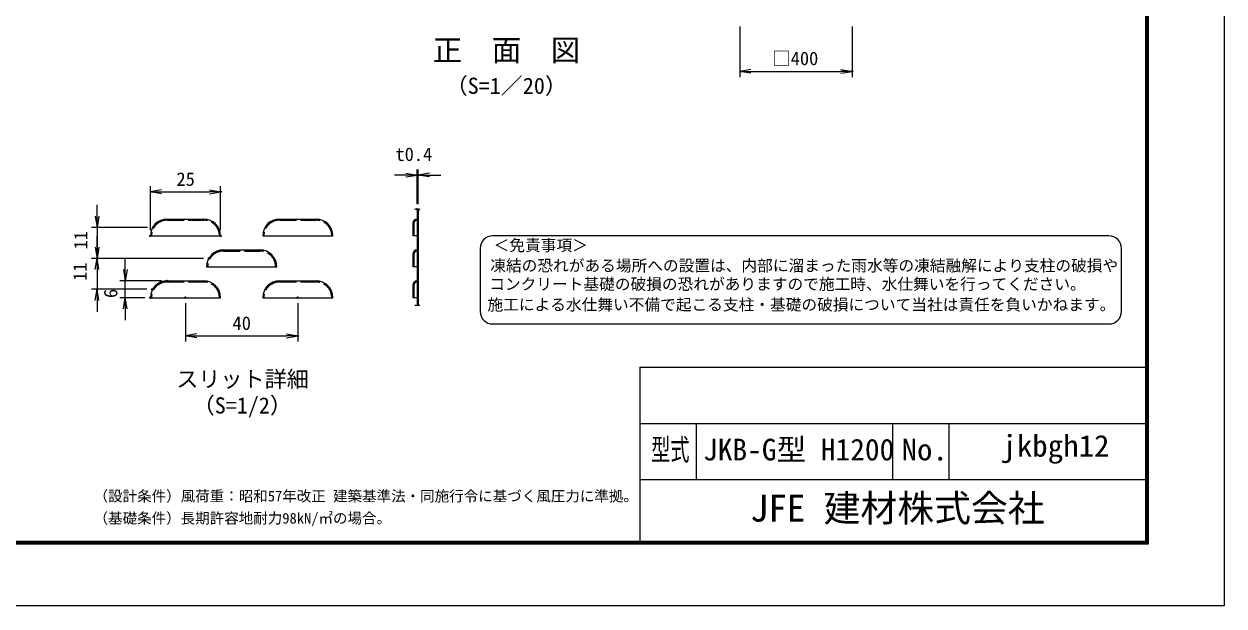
# Model space of a CAD drawing. Units: millimetres, scale not verified, with parts at other scales. Extents: x -4200 to 4200, y -2969 to 2971.
# Drawn here: x -74 to 4200, y -2969 to -898 of the extents above; entities that cross this region are included whole.
import ezdxf
from ezdxf.enums import TextEntityAlignment as Align

# ---------------------------------------------------------------- set-up
doc = ezdxf.new("R2010")
doc.units = ezdxf.units.MM
doc.header["$LTSCALE"] = 10
doc.header["$PDMODE"] = 32
doc.header["$PDSIZE"] = 5
doc.linetypes.add('DASHED', pattern=[7.5, 6, -1.5])
for name, color, linetype, lineweight in [('0-1_D-STR3', 3, 'Continuous', 13), ('0-3_D-STR-DIM', 7, 'Continuous', 13), ('0-A_D-TTL-TXT', 7, 'Continuous', 25), ('0-B_D-STR2', 7, 'Continuous', 13), ('0-C_D-TTL', 2, 'Continuous', 25)]:
    doc.layers.add(name, color=color, linetype=linetype, lineweight=lineweight)
doc.layers.add('0-4_0', color=7, linetype='Continuous')
doc.layers.add('0-5_Defpoints', color=8, linetype='Continuous')
doc.styles.add('ＭＳ ゴシック', font='')
doc.styles.get('ＭＳ ゴシック').set_extended_font_data('MS Gothic')

# ---------------------------------------------------------------- blocks, each defined once
blk = doc.blocks.new('_Open')
at = {"layer": '0-4_0'}
blk.add_line((-10, 1.667), (0, 0), dxfattribs=at)
blk.add_lwpolyline([(-10, -1.667), (0, 0), (-10, 0)], dxfattribs=at)

msp = doc.modelspace()

# ---------------------------------------------------------------- linework, layer by layer
at = {"layer": '0-1_D-STR3', "linetype": 'DASHED'}
for p, q in [((436.49, -1595.82), (566.49, -1595.82)), ((836.49, -1595.82), (966.49, -1595.82)), ((1315.21, -1606.7), (1315.21, -1651.82)), ((636.49, -1705.82), (766.49, -1705.82)), ((1315.21, -1716.7), (1315.21, -1761.82)), ((436.49, -1815.82), (566.49, -1815.82)), ((836.49, -1815.82), (966.49, -1815.82)), ((1315.21, -1826.7), (1315.21, -1871.82))]:
    msp.add_line(p, q, dxfattribs=at)
for centre, radius, start, end in [((436.49, -1651.82), 56, 90, 180), ((566.49, -1651.82), 56, 0, 90), ((836.49, -1651.82), 56, 90, 180), ((966.49, -1651.82), 56, 0, 90), ((1326.21, -1606.7), 11, 90, 180), ((636.49, -1761.82), 56, 90, 180), ((766.49, -1761.82), 56, 0, 90), ((1326.21, -1716.7), 11, 90, 180), ((436.49, -1871.82), 56, 90, 180), ((566.49, -1871.82), 56, 0, 90), ((836.49, -1871.82), 56, 90, 180), ((966.49, -1871.82), 56, 0, 90), ((1326.21, -1826.7), 11, 90, 180)]:
    msp.add_arc(centre, radius, start, end, dxfattribs=at)
at = {"layer": '0-3_D-STR-DIM'}
for p, q in [((2475.24, -906.26), (2475.24, -1086.26)), ((2875.24, -906.26), (2875.24, -1086.26)), ((2515.24, -1066.26), (2835.24, -1066.26)), ((1286.21, -1435.21), (1246.21, -1435.21)), ((1326.21, -1537.12), (1326.21, -1415.21)), ((1326.21, -1435.21), (1330.21, -1435.21)), ((1330.21, -1538.34), (1330.21, -1415.21)), ((1370.21, -1435.21), (1410.21, -1435.21)), ((376.49, -1631.82), (376.49, -1474.88)), ((416.49, -1494.88), (586.49, -1494.88)), ((626.49, -1631.82), (626.49, -1474.88)), ((186.8, -1581.82), (186.8, -1541.82)), ((366.56, -1621.82), (166.8, -1621.82)), ((186.8, -1621.82), (186.8, -1731.82)), ((186.8, -1691.82), (186.8, -1651.82)), ((565.38, -1731.82), (166.8, -1731.82)), ((565.38, -1731.82), (166.8, -1731.82)), ((186.8, -1731.82), (186.8, -1841.82)), ((287.2, -1771.82), (287.2, -1731.82)), ((186.8, -1771.82), (186.8, -1811.82)), ((416.49, -1811.82), (267.2, -1811.82)), ((287.2, -1871.82), (287.2, -1811.82)), ((363.72, -1841.82), (166.8, -1841.82)), ((356.49, -1871.82), (267.2, -1871.82)), ((186.8, -1881.82), (186.8, -1921.82)), ((287.2, -1911.82), (287.2, -1951.82)), ((501.49, -1891.82), (501.49, -2027.66)), ((901.49, -1891.82), (901.49, -2027.66)), ((541.49, -2007.66), (861.49, -2007.66))]:
    msp.add_line(p, q, dxfattribs=at)
for points in [[(1318.5, -1556.46), (1322.13, -1555.46), (1325.43, -1557.26), (1330.95, -1556.23), (1328.87, -1557.53), (1333.84, -1555.46), (1335.78, -1556.23)], [(1318.5, -1898.88), (1322.13, -1897.88), (1325.43, -1899.69), (1330.95, -1898.66), (1328.87, -1899.96), (1333.84, -1897.88), (1335.78, -1898.66)]]:
    msp.add_lwpolyline(points, dxfattribs=at)
at = {"layer": '0-5_Defpoints'}
for p in [(2875.24, -1066.26), (1330.21, -1435.21), (626.49, -1494.88), (1326.21, -1557.12), (1330.21, -1558.34), (386.56, -1621.82), (376.49, -1651.82), (626.49, -1651.82), (186.8, -1731.82), (585.38, -1731.82), (287.2, -1811.82), (436.49, -1811.82), (186.8, -1841.82), (376.49, -1871.82), (383.72, -1841.82), (501.49, -1871.82), (901.49, -1871.82), (901.49, -2007.66)]:
    msp.add_point(p, dxfattribs=at)
at = {"layer": '0-A_D-TTL-TXT', "color": 2}
for p, q in [((3789.74, -1651.46), (1595.63, -1651.46)), ((1550.77, -1696.32), (1550.77, -1920.62)), ((3834.6, -1920.62), (3834.6, -1696.32)), ((1595.63, -1965.48), (3789.74, -1965.48))]:
    msp.add_line(p, q, dxfattribs=at)
for centre, start, end in [((1595.63, -1696.32), 90, 180), ((3789.74, -1696.32), 0, 90), ((1595.63, -1920.62), 180, 270), ((3789.74, -1920.62), 270, 0)]:
    msp.add_arc(centre, 44.86, start, end, dxfattribs=at)
at = {"layer": '0-B_D-STR2'}
for p, q in [((1326.21, -1556.83), (1326.21, -1899.26)), ((1330.21, -1556.83), (1330.21, -1899.26)), ((436.49, -1591.82), (566.49, -1591.82)), ((836.49, -1591.82), (966.49, -1591.82)), ((1311.21, -1606.7), (1311.21, -1651.82)), ((376.49, -1651.82), (626.49, -1651.82)), ((776.49, -1651.82), (1026.49, -1651.82)), ((1326.21, -1651.82), (1311.21, -1651.82)), ((636.49, -1701.82), (766.49, -1701.82)), ((1311.21, -1716.7), (1311.21, -1761.82)), ((576.49, -1761.82), (826.49, -1761.82)), ((1326.21, -1761.82), (1311.21, -1761.82)), ((436.49, -1811.82), (566.49, -1811.82)), ((836.49, -1811.82), (966.49, -1811.82)), ((1311.21, -1826.7), (1311.21, -1871.82)), ((376.49, -1871.82), (626.49, -1871.82)), ((776.49, -1871.82), (1026.49, -1871.82)), ((1326.21, -1871.82), (1311.21, -1871.82))]:
    msp.add_line(p, q, dxfattribs=at)
for centre, radius, start, end in [((436.49, -1651.82), 60, 90, 180), ((566.49, -1651.82), 60, 0, 90), ((836.49, -1651.82), 60, 90, 180), ((966.49, -1651.82), 60, 0, 90), ((1326.21, -1606.7), 15, 90, 180), ((636.49, -1761.82), 60, 90, 180), ((766.49, -1761.82), 60, 0, 90), ((1326.21, -1716.7), 15, 90, 180), ((436.49, -1871.82), 60, 90, 180), ((566.49, -1871.82), 60, 0, 90), ((836.49, -1871.82), 60, 90, 180), ((966.49, -1871.82), 60, 0, 90), ((1326.21, -1826.7), 15, 90, 180)]:
    msp.add_arc(centre, radius, start, end, dxfattribs=at)
at = {"layer": '0-C_D-TTL'}
for p, q in [((2119.55, -2119.38), (2119.55, -2739.38)), ((2119.55, -2119.38), (3919.55, -2119.38)), ((2119.55, -2319.38), (3919.55, -2319.38)), ((2319.55, -2319.38), (2319.55, -2519.38)), ((3019.55, -2319.38), (3019.55, -2519.38)), ((3219.55, -2319.38), (3219.55, -2519.38)), ((2119.55, -2519.38), (3919.55, -2519.38))]:
    msp.add_line(p, q, dxfattribs=at)
for points in [[(-4200.45, 2970.62), (4199.55, 2970.62), (4199.55, -2969.38), (-4200.45, -2969.38)], [(-3930.45, 2750.62), (3929.55, 2750.62), (3929.55, -2749.38), (-3930.45, -2749.38)], [(-3927.95, 2748.12), (3927.05, 2748.12), (3927.05, -2746.88), (-3927.95, -2746.88)], [(-3925.45, 2745.62), (3924.55, 2745.62), (3924.55, -2744.38), (-3925.45, -2744.38)], [(-3922.95, 2743.12), (3922.05, 2743.12), (3922.05, -2741.88), (-3922.95, -2741.88)], [(-3920.45, 2740.62), (3919.55, 2740.62), (3919.55, -2739.38), (-3920.45, -2739.38)]]:
    msp.add_lwpolyline(points, close=True, dxfattribs=at)

# ---------------------------------------------------------------- block references
at = {"layer": '0-3_D-STR-DIM', "xscale": 4, "yscale": 4}
for p, rotation in [((2475.24, -1066.26), 180), ((1330.21, -1435.21), 180), ((376.49, -1494.88), 180), ((186.8, -1621.82), 270), ((186.8, -1731.82), 270), ((186.8, -1731.82), 90), ((287.2, -1811.82), 270), ((186.8, -1841.82), 90), ((287.2, -1871.82), 90), ((501.49, -2007.66), 180)]:
    msp.add_blockref('_Open', p, dxfattribs=dict(at, rotation=rotation))
for p in [(2875.24, -1066.26), (1326.21, -1435.21), (626.49, -1494.88), (901.49, -2007.66)]:
    msp.add_blockref('_Open', p, dxfattribs=at)

# ---------------------------------------------------------------- texts
at = {"layer": '0-3_D-STR-DIM', "style": 'ＭＳ ゴシック'}
for s, p in [('□400', (2591.09, -1058.5)), ('t0.4', (1249.27, -1399.69)), ('25', (469.39, -1488.14)), ('40', (669.24, -2000.91))]:
    msp.add_text(s, height=48.09, dxfattribs=at).set_placement(p, align=Align.BOTTOM_LEFT)
for s, p in [('11', (166.92, -1699.94)), ('11', (164.33, -1812.01)), ('6', (273.41, -1873.05))]:
    msp.add_text(s, height=48.09, rotation=90, dxfattribs=at).set_placement(p, align=Align.BOTTOM_LEFT)
at = {"layer": '0-A_D-TTL-TXT', "style": 'ＭＳ ゴシック'}
for s, height, p in [('正\u3000面\u3000図', 76.98, (1382.22, -1052.17)), ('（S=1／20）', 57.7, (1427.7, -1163.6)), ('＜免責事項＞ \u3000\u3000', 40.98, (1598.96, -1718.02)), ('凍結の恐れがある場所への設置は、内部に溜まった雨水等の凍結融解により支柱の破損や', 40.98, (1586.82, -1790.24)), ('コンクリート基礎の破損の恐れがありますので施工時、水仕舞いを行ってください。', 40.98, (1583.13, -1856.11)), ('施工による水仕舞い不備で起こる支柱・基礎の破損について当社は責任を負いかねます。 ', 40.98, (1576.86, -1929.22)), ('スリット詳細', 57.7, (468.52, -2207.64)), ('（S=1/2）', 57.7, (526.99, -2301.42)), ('JKB-G型 H1200', 76.98, (2344.48, -2474.18)), ('（設計条件）風荷重：昭和57年改正 建築基準法・同施行令に基づく風圧力に準拠。', 37.9, (174.19, -2608.36)), ('JFE 建材株式会社', 96.19, (2511.93, -2697.88)), ('（基礎条件）長期許容地耐力98kN/㎡の場合。', 37.9, (174.19, -2687.1))]:
    msp.add_text(s, height=height, dxfattribs=at).set_placement(p, align=Align.BOTTOM_LEFT)
for s, width, p in [('型式', 0.65, (2159.82, -2474.18)), ('No.', 1.05, (3051.55, -2474.18)), ('jkbgh12', 1.05, (3406.88, -2460.85))]:
    msp.add_text(s, height=76.98, dxfattribs=dict(at, width=width)).set_placement(p, align=Align.BOTTOM_LEFT)

doc.saveas('drawing.dxf')
